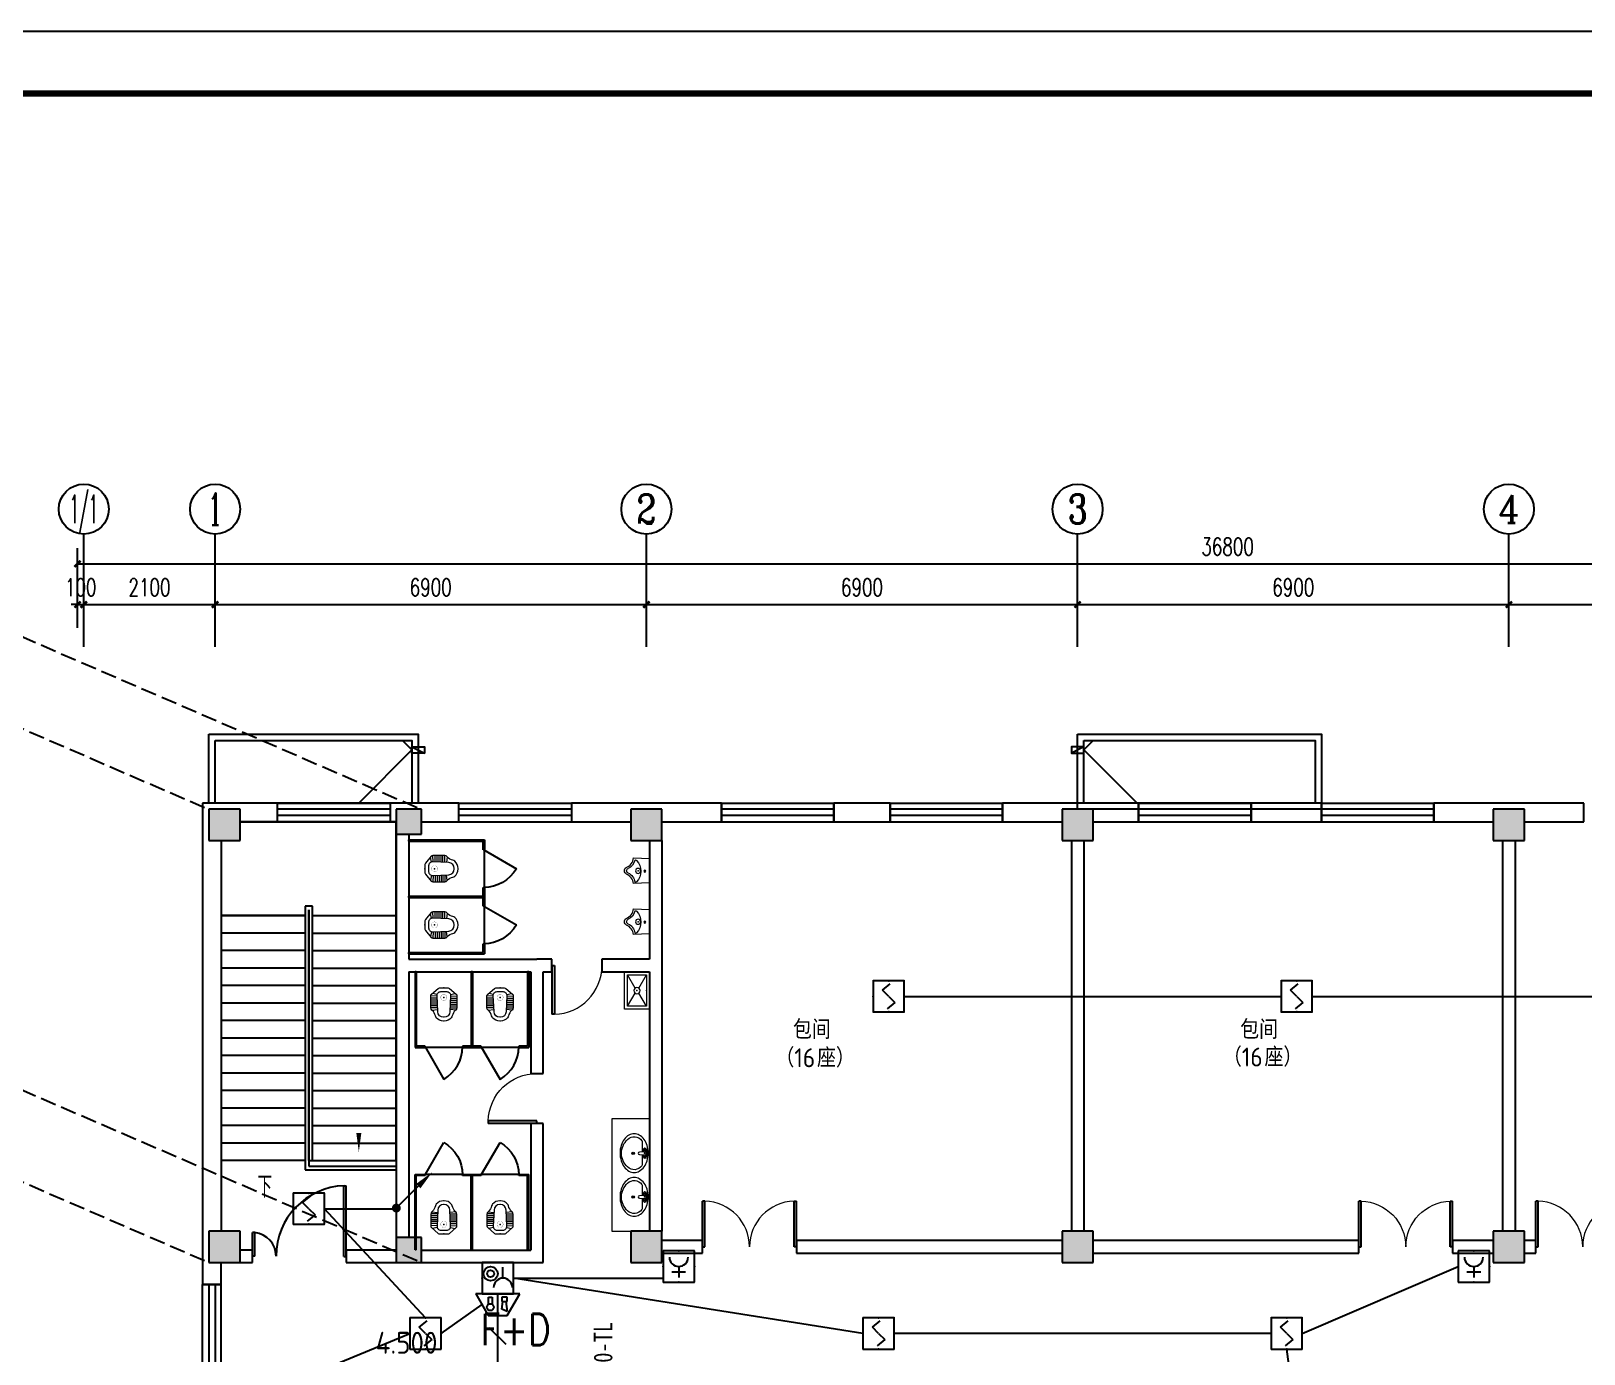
# Model space of a CAD drawing. Extents: x 2350667 to 3185789, y 309667 to 706270.
# Drawn here: x 2466428 to 2491272, y 412629 to 433790 of the extents above; entities that cross this region are included whole.
import ezdxf
from ezdxf.enums import TextEntityAlignment as Align

# ---------------------------------------------------------------- set-up
doc = ezdxf.new("R2010")
doc.units = 0
doc.header["$LTSCALE"] = 1000
doc.linetypes.add('DASH', pattern=[0.35, 0.25, -0.1])
for name, color, linetype in [('0-底图', 7, 'Continuous'), ('A-ANNO-DIMS', 3, 'Continuous'), ('A-ANNO-IDEN', 3, 'Continuous'), ('A-ANNO-TXT', 7, 'Continuous'), ('A-FLOR-STRS', 140, 'Continuous'), ('AXIS', 3, 'Continuous'), ('AXIS_TEXT', 7, 'Continuous'), ('BTTK', 7, 'Continuous'), ('COLUMN', 255, 'Continuous'), ('DIM-消防', 3, 'Continuous'), ('DOOR_FIRE', 4, 'Continuous'), ('EQUIP-消防', 3, 'Continuous'), ('LATRINE', 8, 'Continuous'), ('LWIRE', 4, 'Continuous'), ('PUB_DIM', 3, 'Continuous'), ('PUB_HATCH', 8, 'Continuous'), ('PUB_TEXT', 7, 'Continuous'), ('PUB_TITLE', 4, 'Continuous'), ('WALL', 2, 'Continuous'), ('WINDOW', 4, 'Continuous'), ('WIRE-消防', 1, 'Continuous'), ('抗震支吊架', 2, 'Continuous')]:
    doc.layers.add(name, color=color, linetype=linetype)
doc.layers.add('LVTRY', color=8, linetype='Continuous', lineweight=9)
doc.layers.add('悬挑板', color=9, linetype='Continuous', lineweight=18)
doc.styles.add('_TCH_AXIS', font='COMPLEX', dxfattribs={"bigfont": 'GBCBIG'})
doc.styles.add('_TEL_DIM', font='SIMPLEX', dxfattribs={"width": 0.8, "height": 3.5, "bigfont": 'HZTXT'})
doc.styles.add('A_DIM', font='SIMPLEX', dxfattribs={"width": 0.7, "bigfont": 'HZ'})
doc.styles.add('A_DIM_T3', font='SIMPLEX', dxfattribs={"width": 0.7, "bigfont": 'HZ'})
doc.styles.add('COMPLEX', font='COMPLEX')
doc.styles.add('HZ(TK)', font='geniso.shx', dxfattribs={"width": 0.9, "bigfont": 'hztxt.shx'})
doc.styles.add('kzcad', font='', dxfattribs={"width": 0.8})
doc.styles.get("Standard").update_dxf_attribs({"font": 'geniso.shx', "bigfont": 'hztxt.shx'})
doc.styles.get('kzcad').set_extended_font_data('SimSun')
doc.dimstyles.new('_TCH_ARCH&&100', dxfattribs={"dimtxt": 280, "dimasz": 100, "dimexe": 250, "dimexo": 300, "dimgap": 135, "dimtad": 1, "dimdec": 0, "dimzin": 0, "dimdsep": 46, "dimtxsty": 'A_DIM_T3', "dimblk": 'ARCHTICK', "dimcen": 0.09, "dimclrt": 7, "dimazin": 2, "dimtfac": 1, "dimtdec": 0, "dimtix": 1, "dimtmove": 2, "dimatfit": 3, "dimfxl": 150, "dimtolj": 1, "dimtzin": 0, "dimarcsym": 0})

# ---------------------------------------------------------------- blocks, each defined once
blk = doc.blocks.new('vhtemplate_2020年新竖式图框_A1')
at = {"layer": 'PUB_TITLE', "color": 7}
blk.add_lwpolyline([(0, 594), (841, 594), (841, 0), (0, 0)], close=True, dxfattribs=at)
at = {"layer": 'PUB_TITLE', "const_width": 1}
blk.add_lwpolyline([(25, 10), (831, 10), (831, 584), (25, 584)], close=True, dxfattribs=at)
at = {"layer": 'BTTK', "color": 4, "style": 'HZ(TK)', "width": 0.9}
for tag, p in [('合作单位', (796, 511.5)), ('建设单位', (796, 209.5)), ('工程名称', (796, 176.5)), ('子项名称', (806, 160)), ('图纸名称', (796, 141))]:
    blk.add_attdef(tag, text='', height=3.5, dxfattribs=at).set_placement(p, align=Align.MIDDLE_CENTER)
for tag, p in [('注册证书号', (808.5, 309.01)), ('注册印章号', (808.5, 301.01)), ('设计号', (806, 193)), ('图别', (789.75, 34)), ('图号', (822.25, 34)), ('版本号', (789.75, 26)), ('日期', (822.25, 26))]:
    blk.add_attdef(tag, text='', height=3.5, dxfattribs=at).set_placement(p, align=Align.MIDDLE)
blk = doc.blocks.new('$equip$00002656')
for p, q in [((-0.5, 1), (-0.5, 0)), ((0.5, 1), (-0.5, 1)), ((0.5, 0), (0.5, 1)), ((0, 0.5), (0, 0.15)), ((-0.5, 0), (0.5, 0)), ((-0.219, 0.331), (0.222, 0.331))]:
    blk.add_line(p, q)
at = {"const_width": 0.04}
blk.add_lwpolyline([(-0.5, 1), (0.5, 1), (0.5, 0), (-0.5, 0), (-0.5, 1), (0.5, 1)], dxfattribs=at)
blk.add_arc((0, 0.8), 0.3, 180, 0)
for p in [(0, 1), (-0.5, 0.5), (0.5, 0.5), (0, 0)]:
    blk.add_point(p)
at = {"color": 7, "flags": 1}
for tag, height, p in [('A', 0.00002, (0, 0)), ('B', 0.4, (0.762, 0.292))]:
    blk.add_attdef(tag, text='', height=height, dxfattribs=at).set_placement(p, align=Align.MIDDLE_CENTER)
blk = doc.blocks.new('$Equip$00002649')
for p, q in [((-0.5, 0.5), (-0.5, -0.5)), ((0.5, 0.5), (-0.5, 0.5)), ((0.5, -0.5), (0.5, 0.5)), ((-0.2, 0.2), (0.05, 0.4)), ((0, 0), (-0.2, 0.2)), ((0, 0), (0.2, -0.2)), ((0.2, -0.2), (-0.05, -0.4)), ((-0.5, -0.5), (0.5, -0.5))]:
    blk.add_line(p, q)
at = {"const_width": 0.04}
blk.add_lwpolyline([(-0.5, 0.5), (0.5, 0.5), (0.5, -0.5), (-0.5, -0.5), (-0.5, 0.5), (0.5, 0.5)], dxfattribs=at)
for p in [(0, 0.5), (-0.5, 0), (0.5, 0), (0, -0.5)]:
    blk.add_point(p)
at = {"color": 7, "flags": 1}
for tag, height, p in [('A', 0.00002, (0, 0)), ('B', 0.4, (0.762, -0.208))]:
    blk.add_attdef(tag, text='', height=height, dxfattribs=at).set_placement(p, align=Align.MIDDLE_CENTER)
blk = doc.blocks.new('$equip$00002655')
for p, q in [((-0.5, 1), (-0.5, 0)), ((0.5, 1), (-0.5, 1)), ((0.5, 0), (0.5, 1)), ((-0.169, 0.5), (-0.169, 0.15)), ((-0.5, 0), (0.5, 0))]:
    blk.add_line(p, q)
at = {"const_width": 0.02}
blk.add_lwpolyline([(-0.5, 1), (0.5, 1), (0.5, 0), (-0.5, 0), (-0.5, 1), (0.5, 1)], dxfattribs=at)
for radius in [0.226, 0.113]:
    blk.add_circle((0.227, 0.36), radius)
blk.add_arc((-0.169, 0.8), 0.3, 180, 0)
for p in [(0, 1), (-0.5, 0.5), (0.5, 0.5), (0, 0)]:
    blk.add_point(p)
at = {"color": 7, "flags": 1}
for tag, height, p in [('A', 0.00002, (0, 0)), ('B', 0.4, (0.762, 0.292))]:
    blk.add_attdef(tag, text='', height=height, dxfattribs=at).set_placement(p, align=Align.MIDDLE_CENTER)
blk = doc.blocks.new('$equip$00002679')
for p, q in [((-0.3, 0.699), (-0.703, 0)), ((-0.264, 0.249), (-0.304, 0.569)), ((-0.304, 0.569), (-0.128, 0.489)), ((0.3, 0.699), (-0.3, 0.699)), ((0.3, 0.699), (-0.3, 0.699)), ((0, 0.699), (0, 0)), ((0.703, 0), (0.3, 0.699)), ((-0.703, 0), (0.703, 0)), ((-0.304, 0.249), (-0.304, 0.113)), ((-0.128, 0.249), (-0.304, 0.249)), ((-0.304, 0.113), (-0.128, 0.113)), ((-0.128, 0.489), (-0.168, 0.249)), ((-0.128, 0.113), (-0.128, 0.249)), ((0.174, 0.11), (0.174, 0.338)), ((0.294, 0.11), (0.174, 0.11)), ((0.294, 0.338), (0.294, 0.11))]:
    blk.add_line(p, q)
at = {"const_width": 0.02}
for points in [[(-0.299, 0.699), (0.301, 0.699), (0.703, 0), (-0.702, 0), (-0.299, 0.699), (0.301, 0.699)], [(-0.3, 0.699), (0.3, 0.699), (0.703, 0), (-0.703, 0), (-0.3, 0.699), (0.3, 0.699)]]:
    blk.add_lwpolyline(points, dxfattribs=at)
blk.add_circle((0.234, 0.43), 0.111)
for p in [(0, 0.699), (-0.501, 0.349), (0, 0), (0.502, 0.349)]:
    blk.add_point(p)
at = {"color": 7, "flags": 1}
for tag, height, p in [('B', 0.4, (0.961, 0.299)), ('A', 0.00002, (0, 0))]:
    blk.add_attdef(tag, text='', height=height, dxfattribs=at).set_placement(p, align=Align.MIDDLE_CENTER)
blk = doc.blocks.new('$TelecSys$00000111')
blk.add_line((0.268, 0.268), (-0.268, -0.268))
at = {"color": 7, "style": '_TEL_DIM', "width": 0.8}
blk.add_attdef('N', text='', height=1, dxfattribs=at).set_placement((-0.212, 0.579), align=Align.MIDDLE)
blk = doc.blocks.new('$DorLib2D$00000228')
at = {"color": 0}
blk.add_line((0.5, 0), (0, 0.866), dxfattribs=at)
blk.add_arc((0.5, 0), 1, 120, 180, dxfattribs=at)
blk = doc.blocks.new('$lvtry$00000204')
at = {"color": 0}
for p, q in [((-109, -134, 0), (-210, -128, 0)), ((-107, -166, 0), (-210, -166, 0)), ((-106, -197, 0), (-210, -197, 0)), ((-104, -227, 0), (-210, -227, 0)), ((-106, -103, 0), (-182, -88, 0)), ((-109, -124, 0), (-97, -382, 0)), ((48, -60, 0), (-48, -60, 0)), ((97, -382, 0), (109, -124, 0)), ((104, -227, 0), (210, -227, 0)), ((106, -103, 0), (182, -88, 0)), ((106, -197, 0), (210, -197, 0)), ((107, -166, 0), (210, -166, 0)), ((109, -134, 0), (210, -128, 0)), ((-103, -258, 0), (-210, -258, 0)), ((-101, -289, 0), (-210, -289, 0)), ((-100, -320, 0), (-210, -320, 0)), ((-191, -354, 0), (-99, -345, 0)), ((-4, -470, 0), (4, -470, 0)), ((191, -354, 0), (99, -345, 0)), ((100, -320, 0), (210, -320, 0)), ((101, -289, 0), (210, -289, 0)), ((103, -258, 0), (210, -258, 0))]:
    blk.add_line(p, q, dxfattribs=at)
at = {"color": 0, "elevation": 0}
blk.add_lwpolyline([(184, -360, -0.046574), (191, -354, 0.248797), (210, -318), (210, -128, 0.218491), (198, -101), (90, -9, 0.179479), (67, 0), (-67, 0, 0.179479), (-90, -9), (-198, -101, 0.218491), (-210, -128), (-210, -318, 0.248797), (-191, -354, -0.046574), (-184, -360, -0.139709), (-135, -448, 0.12003), (-120, -477, 0.218108), (-4, -530), (4, -530, 0.218108), (120, -477, 0.12003), (135, -448, -0.139709)], format="xyb", close=True, dxfattribs=at)
at = {"color": 0, "const_width": 3, "elevation": 0}
blk.add_lwpolyline([(49, -153, 1), (-49, -153, 1)], format="xyb", close=True, dxfattribs=at)
at = {"color": 0}
for centre, radius, start, end in [((-48, -121, 0), 61, 90, 182.693), ((48, -121, 0), 61, 357.307, 90), ((-4, -377, 0), 92.8, 182.693, 270), ((4, -377, 0), 92.8, 270, 357.307)]:
    blk.add_arc(centre, radius, start, end, dxfattribs=at)
for p in [(0, 0), (0, -153, 0)]:
    blk.add_point(p, dxfattribs=at)
blk = doc.blocks.new('a es')
at = {"layer": 'LATRINE'}
for p, q in [((133985, -20934), (133985, -21094)), ((135195, -20934), (133985, -20934)), ((133985, -21094), (134005, -21094)), ((134005, -21094), (134005, -20954)), ((135195, -20954), (134005, -20954)), ((135195, -20954), (135195, -20934)), ((134005, -21694), (133985, -21694)), ((133985, -21694), (133985, -21854)), ((135195, -21854), (133985, -21854)), ((134005, -21834), (134005, -21694)), ((135195, -21834), (134005, -21834)), ((135195, -21854), (135195, -21834))]:
    blk.add_line(p, q, dxfattribs=at)
at = {"layer": 'WINDOW'}
blk.add_line((133985, -21694), (133985, -21094), dxfattribs=at)
at = {"layer": 'LVTRY', "yscale": -1, "rotation": 89.99999999999999}
blk.add_blockref('$lvtry$00000204', (134938, -21394, 0), dxfattribs=at)
at = {"layer": 'WINDOW', "xscale": 600, "yscale": 600, "zscale": 600, "rotation": 90}
blk.add_blockref('$DorLib2D$00000228', (133995, -21394), dxfattribs=at)
blk = doc.blocks.new('_ArchTick')
at = {"color": 0, "linetype": 'ByBlock', "const_width": 0.4}
blk.add_lwpolyline([(-0.5, -0.5), (0.5, 0.5)], dxfattribs=at)
blk = doc.blocks.new('*D790')
at = {"layer": 'A-ANNO-DIMS', "color": 0, "lineweight": -2, "transparency": 16777216}
for p, q in [((2142744, -49497), (2142744, -48873)), ((2142844, -49497), (2142844, -48873)), ((2142744, -49123), (2142644, -49123)), ((2142744, -49123), (2142844, -49123)), ((2142844, -49123), (2142944, -49123))]:
    blk.add_line(p, q, dxfattribs=at)
at = {"layer": 'Defpoints', "color": 0, "transparency": 16777216}
for p in [(2142844, -49123), (2142744, -49797), (2142844, -49797)]:
    blk.add_point(p, dxfattribs=at)
at = {"layer": 'A-ANNO-DIMS', "color": 0, "lineweight": -2, "transparency": 16777216, "xscale": 100, "yscale": 100, "zscale": 100}
blk.add_blockref('_ArchTick', (2142744, -49123), dxfattribs=at)
at = {"layer": 'A-ANNO-DIMS', "color": 0, "lineweight": -2, "transparency": 16777216, "xscale": 100, "yscale": 100, "zscale": 100, "rotation": 180}
blk.add_blockref('_ArchTick', (2142844, -49123), dxfattribs=at)
at = {"layer": 'A-ANNO-DIMS', "color": 7, "transparency": 16777216, "insert": (2142794, -48848), "char_height": 280, "attachment_point": 5, "style": 'A_DIM_T3'}
blk.add_mtext('\\A1;100', dxfattribs=at)
blk = doc.blocks.new('*D791')
at = {"layer": 'A-ANNO-DIMS', "color": 0, "lineweight": -2, "transparency": 16777216}
for p, q in [((2142844, -49497), (2142844, -48873)), ((2144944, -49497), (2144944, -48873)), ((2142844, -49123), (2144944, -49123))]:
    blk.add_line(p, q, dxfattribs=at)
at = {"layer": 'Defpoints', "color": 0, "transparency": 16777216}
for p in [(2144944, -49123), (2142844, -49797), (2144944, -49797)]:
    blk.add_point(p, dxfattribs=at)
at = {"layer": 'A-ANNO-DIMS', "color": 0, "lineweight": -2, "transparency": 16777216, "xscale": 100, "yscale": 100, "zscale": 100, "rotation": 180}
blk.add_blockref('_ArchTick', (2142844, -49123), dxfattribs=at)
at = {"layer": 'A-ANNO-DIMS', "color": 0, "lineweight": -2, "transparency": 16777216, "xscale": 100, "yscale": 100, "zscale": 100}
blk.add_blockref('_ArchTick', (2144944, -49123), dxfattribs=at)
at = {"layer": 'A-ANNO-DIMS', "color": 7, "transparency": 16777216, "insert": (2143894, -48848), "char_height": 280, "attachment_point": 5, "style": 'A_DIM_T3'}
blk.add_mtext('\\A1;2100', dxfattribs=at)
blk = doc.blocks.new('*D792')
at = {"layer": 'A-ANNO-DIMS', "color": 0, "lineweight": -2, "transparency": 16777216}
for p, q in [((2144944, -49497), (2144944, -48873)), ((2151844, -49497), (2151844, -48873)), ((2144944, -49123), (2151844, -49123))]:
    blk.add_line(p, q, dxfattribs=at)
at = {"layer": 'Defpoints', "color": 0, "transparency": 16777216}
for p in [(2151844, -49123), (2144944, -49797), (2151844, -49797)]:
    blk.add_point(p, dxfattribs=at)
at = {"layer": 'A-ANNO-DIMS', "color": 0, "lineweight": -2, "transparency": 16777216, "xscale": 100, "yscale": 100, "zscale": 100, "rotation": 180}
blk.add_blockref('_ArchTick', (2144944, -49123), dxfattribs=at)
at = {"layer": 'A-ANNO-DIMS', "color": 0, "lineweight": -2, "transparency": 16777216, "xscale": 100, "yscale": 100, "zscale": 100}
blk.add_blockref('_ArchTick', (2151844, -49123), dxfattribs=at)
at = {"layer": 'A-ANNO-DIMS', "color": 7, "transparency": 16777216, "insert": (2148394, -48848), "char_height": 280, "attachment_point": 5, "style": 'A_DIM_T3'}
blk.add_mtext('\\A1;6900', dxfattribs=at)
blk = doc.blocks.new('*D793')
at = {"layer": 'A-ANNO-DIMS', "color": 0, "lineweight": -2, "transparency": 16777216}
for p, q in [((2151844, -49497), (2151844, -48873)), ((2158744, -49497), (2158744, -48873)), ((2151844, -49123), (2158744, -49123))]:
    blk.add_line(p, q, dxfattribs=at)
at = {"layer": 'Defpoints', "color": 0, "transparency": 16777216}
for p in [(2158744, -49123), (2151844, -49797), (2158744, -49797)]:
    blk.add_point(p, dxfattribs=at)
at = {"layer": 'A-ANNO-DIMS', "color": 0, "lineweight": -2, "transparency": 16777216, "xscale": 100, "yscale": 100, "zscale": 100, "rotation": 180}
blk.add_blockref('_ArchTick', (2151844, -49123), dxfattribs=at)
at = {"layer": 'A-ANNO-DIMS', "color": 0, "lineweight": -2, "transparency": 16777216, "xscale": 100, "yscale": 100, "zscale": 100}
blk.add_blockref('_ArchTick', (2158744, -49123), dxfattribs=at)
at = {"layer": 'A-ANNO-DIMS', "color": 7, "transparency": 16777216, "insert": (2155294, -48848), "char_height": 280, "attachment_point": 5, "style": 'A_DIM_T3'}
blk.add_mtext('\\A1;6900', dxfattribs=at)
blk = doc.blocks.new('*D794')
at = {"layer": 'A-ANNO-DIMS', "color": 0, "lineweight": -2, "transparency": 16777216}
for p, q in [((2158744, -49497), (2158744, -48873)), ((2165644, -49497), (2165644, -48873)), ((2158744, -49123), (2165644, -49123))]:
    blk.add_line(p, q, dxfattribs=at)
at = {"layer": 'Defpoints', "color": 0, "transparency": 16777216}
for p in [(2165644, -49123), (2158744, -49797), (2165644, -49797)]:
    blk.add_point(p, dxfattribs=at)
at = {"layer": 'A-ANNO-DIMS', "color": 0, "lineweight": -2, "transparency": 16777216, "xscale": 100, "yscale": 100, "zscale": 100, "rotation": 180}
blk.add_blockref('_ArchTick', (2158744, -49123), dxfattribs=at)
at = {"layer": 'A-ANNO-DIMS', "color": 0, "lineweight": -2, "transparency": 16777216, "xscale": 100, "yscale": 100, "zscale": 100}
blk.add_blockref('_ArchTick', (2165644, -49123), dxfattribs=at)
at = {"layer": 'A-ANNO-DIMS', "color": 7, "transparency": 16777216, "insert": (2162194, -48848), "char_height": 280, "attachment_point": 5, "style": 'A_DIM_T3'}
blk.add_mtext('\\A1;6900', dxfattribs=at)
blk = doc.blocks.new('*D795')
at = {"layer": 'A-ANNO-DIMS', "color": 0, "lineweight": -2, "transparency": 16777216}
for p, q in [((2165644, -49497), (2165644, -48873)), ((2172544, -49497), (2172544, -48873)), ((2165644, -49123), (2172544, -49123))]:
    blk.add_line(p, q, dxfattribs=at)
at = {"layer": 'Defpoints', "color": 0, "transparency": 16777216}
for p in [(2172544, -49123), (2165644, -49797), (2172544, -49797)]:
    blk.add_point(p, dxfattribs=at)
at = {"layer": 'A-ANNO-DIMS', "color": 0, "lineweight": -2, "transparency": 16777216, "xscale": 100, "yscale": 100, "zscale": 100, "rotation": 180}
blk.add_blockref('_ArchTick', (2165644, -49123), dxfattribs=at)
at = {"layer": 'A-ANNO-DIMS', "color": 0, "lineweight": -2, "transparency": 16777216, "xscale": 100, "yscale": 100, "zscale": 100}
blk.add_blockref('_ArchTick', (2172544, -49123), dxfattribs=at)
at = {"layer": 'A-ANNO-DIMS', "color": 7, "transparency": 16777216, "insert": (2169094, -48848), "char_height": 280, "attachment_point": 5, "style": 'A_DIM_T3'}
blk.add_mtext('\\A1;6900', dxfattribs=at)
blk = doc.blocks.new('*D799')
at = {"layer": 'Defpoints', "color": 0, "transparency": 16777216}
for p in [(2179544, -48471), (2142744, -49797), (2179544, -49797)]:
    blk.add_point(p, dxfattribs=at)
at = {"layer": 'PUB_DIM', "color": 0, "lineweight": -2, "transparency": 16777216}
for p, q in [((2142744, -49497), (2142744, -48221)), ((2179544, -49497), (2179544, -48221)), ((2142744, -48471), (2179544, -48471))]:
    blk.add_line(p, q, dxfattribs=at)
at = {"layer": 'PUB_DIM', "color": 0, "lineweight": -2, "transparency": 16777216, "xscale": 100, "yscale": 100, "zscale": 100, "rotation": 180}
blk.add_blockref('_ArchTick', (2142744, -48471), dxfattribs=at)
at = {"layer": 'PUB_DIM', "color": 0, "lineweight": -2, "transparency": 16777216, "xscale": 100, "yscale": 100, "zscale": 100}
blk.add_blockref('_ArchTick', (2179544, -48471), dxfattribs=at)
at = {"layer": 'PUB_DIM', "color": 7, "transparency": 16777216, "insert": (2161144, -48196), "char_height": 280, "attachment_point": 5, "style": 'A_DIM_T3'}
blk.add_mtext('\\A1;36800', dxfattribs=at)
blk = doc.blocks.new('$DorLib2D$00000225')
at = {"color": 0}
for p, q in [((0.475, -0.001), (0.475, 0.752)), ((0.475, 0.752), (0.5, 0.752)), ((0.5, -0.001), (0.5, 0.752)), ((-0.5, 0), (-0.5, 0.252)), ((-0.475, 0.252), (-0.5, 0.252)), ((-0.475, 0), (-0.475, 0.252)), ((-0.475, 0), (-0.5, 0)), ((0.475, -0.001), (0.5, -0.001))]:
    blk.add_line(p, q, dxfattribs=at)
for centre, radius, start, end in [((0.505, -0.002), 0.755, 92.2493, 179.7238), ((-0.501, 0.003), 0.251, 359.7899, 84.0974)]:
    blk.add_arc(centre, radius, start, end, dxfattribs=at)
blk = doc.blocks.new('$DorLib2D$00000001')
for p, q in [((0.45, 0.975), (0.5, 0.975)), ((0.45, 0), (0.45, 0.975)), ((0.5, 0), (0.5, 0.975)), ((0.5, 0), (0.45, 0))]:
    blk.add_line(p, q)
at = {"lineweight": 13}
blk.add_arc((0.475, 0), 0.975, 91.4693, 180, dxfattribs=at)
blk = doc.blocks.new('$WINLIB2D$00000001')
at = {"color": 0}
for points in [[(-0.5, 0.5), (-0.5, -0.5)], [(-0.5, 0.5), (0.5, 0.5)], [(0.5, -0.5), (0.5, 0.5)], [(0.5, 0.167), (-0.5, 0.167)], [(0.5, -0.167), (-0.5, -0.167)], [(-0.5, -0.5), (0.5, -0.5)]]:
    blk.add_lwpolyline(points, dxfattribs=at)
blk = doc.blocks.new('$lvtry$00000191')
at = {"color": 0}
for p, q in [((-250, -100, 0), (-39, -219, 0)), ((39, -219, 0), (250, -100, 0)), ((-250, -400, 0), (-39, -281, 0)), ((39, -281, 0), (250, -400, 0))]:
    blk.add_line(p, q, dxfattribs=at)
at = {"color": 0, "elevation": 0}
for points in [[(300, -450), (300, -50), (-300, -50), (-300, -450)], [(250, -400), (250, -100), (-250, -100), (-250, -400)]]:
    blk.add_lwpolyline(points, close=True, dxfattribs=at)
at = {"color": 0}
blk.add_circle((0, -250, 0), 50, dxfattribs=at)
for p in [(0, -100, 0), (0, -250, 0)]:
    blk.add_point(p, dxfattribs=at)
blk = doc.blocks.new('$lvtry$00000196')
at = {"color": 0}
for points in [[(219, -385, 0.106486), (289, -308, 0.130324), (310, -225, 0.130324), (289, -143, 0.106486), (219, -66, 0.084172), (123, -18, 0.073176), (0, 0, 0.073176), (-123, -18, 0.084172), (-219, -66, 0.106486), (-289, -143, 0.130324), (-310, -225, 0.130324), (-289, -308, 0.106486), (-219, -385, 0.084172), (-123, -433, 0.073176), (0, -451, 0.073176), (123, -433, 0.084172)], [(-22, -44), (-17, -142, 1), (21, -142), (26, -44, 0.493794)]]:
    blk.add_lwpolyline(points, format="xyb", close=True, dxfattribs=at)
for points in [[(-218, -329, -0.467303), (-199, -103, -0.154885), (-179, -96), (-17, -96, -0.154885)], [(21, -96), (183, -96, -0.154885), (203, -103, -0.467303), (222, -329, -0.210278), (2, -430, -0.210278), (-218, -329, -0.467303)]]:
    blk.add_lwpolyline(points, format="xyb", dxfattribs=at)
for points in [[(-52, -25), (56, -25)], [(-52, -78), (-20, -78)], [(24, -78), (56, -78)]]:
    blk.add_lwpolyline(points, dxfattribs=at)
for centre, radius in [((-52, -52), 19.4), ((-52, -52), 12.6), ((2, -241), 19.7), ((2, -241), 14.7), ((56, -52), 19.4), ((56, -52), 12.6)]:
    blk.add_circle(centre, radius, dxfattribs=at)
for centre, start, end in [((-52, -52), 90, 270), ((56, -52), 270, 90)]:
    blk.add_arc(centre, 26.5, start, end, dxfattribs=at)
for p in [(2, -62), (2, -241)]:
    blk.add_point(p, dxfattribs=at)
blk = doc.blocks.new('$lvtry$00000226')
at = {"color": 0}
blk.add_line((-181, -234), (-181, -234), dxfattribs=at)
blk.add_lwpolyline([(53, -374, -0.307493), (205, -257), (195, 0), (-195, 0), (-205, -256, -0.265776), (-54, -366, 0.591279)], format="xyb", close=True, dxfattribs=at)
for centre, radius in [((-1, -182), 40.3), ((-6, -75), 15.8)]:
    blk.add_circle(centre, radius, dxfattribs=at)
for centre, radius, start, end in [((-161, -223), 22.7, 134.5857, 206.4573), ((-200, -412), 179, 22.2984, 83.8043), ((-5, -382), 245, 45.4143, 134.5857), ((199, -407), 174, 100.5676, 157.7034), ((153, -222), 20.3, 314.5857, 45.4143), ((1, -326), 39.6, 206.4354, 337.7034)]:
    blk.add_arc(centre, radius, start, end, dxfattribs=at)
for p in [(-6, -75), (-1, -182)]:
    blk.add_point(p, dxfattribs=at)
blk = doc.blocks.new('_AXISO')
blk.add_circle((0, 0), 0.5)
at = {"layer": 'AXIS_TEXT', "style": 'COMPLEX', "width": 1.041667}
blk.add_attdef('A', text='', height=0.56, dxfattribs=at).set_placement((-0.25, -0.28), (0.25, -0.28), align=Align.FIT)
blk = doc.blocks.new('$DorLib2D$00000002')
for p, q in [((-0.5, 0), (-0.5, 0.4875)), ((-0.475, 0.4875), (-0.5, 0.4875)), ((-0.475, 0), (-0.475, 0.4875)), ((0.475, 0), (0.475, 0.4875)), ((0.475, 0.4875), (0.5, 0.4875)), ((0.5, 0), (0.5, 0.4875)), ((-0.5, 0), (-0.475, 0)), ((0.5, 0), (0.475, 0))]:
    blk.add_line(p, q)
at = {"lineweight": 13}
for centre, start, end in [((-0.4875, 0), 0, 88.53072), ((0.4875, 0), 91.46928, 180)]:
    blk.add_arc(centre, 0.4875, start, end, dxfattribs=at)
blk = doc.blocks.new('$TelecSys$00000079')
for p, q in [((0.7, 0.7), (0, 0)), ((0.104, 0.104), (0.104, 0.104)), ((-0.104, -0.104), (-0.104, -0.104))]:
    blk.add_line(p, q)
at = {"const_width": 0.142}
blk.add_lwpolyline([(-0.071, 0, 1), (0.071, 0, 1)], format="xyb", close=True, dxfattribs=at)
blk.add_solid([(0.63, 0.77), (0.77, 0.63), (1.15, 1.15)])
at = {"width": 0.8, "flags": 9}
blk.add_attdef('A', (0, 0), '', height=0.00002, dxfattribs=at)
blk = doc.blocks.new("ghjgj'")
at = {"layer": 'PUB_HATCH'}
for points in [[(2145344.1, -52897.8), (2145344.1, -52397.8), (2144844.1, -52397.8), (2144844.1, -52897.8)], [(2148244.1, -52797.8), (2148244.1, -52397.8), (2147844.1, -52397.8), (2147844.1, -52797.8)], [(2152094.1, -52897.8), (2152094.1, -52397.8), (2151594.1, -52397.8), (2151594.1, -52897.8)], [(2158994.1, -52897.8), (2158994.1, -52397.8), (2158494.1, -52397.8), (2158494.1, -52897.8)], [(2165894.1, -52897.8), (2165894.1, -52397.8), (2165394.1, -52397.8), (2165394.1, -52897.8)], [(2145344.1, -59647.8), (2145344.1, -59147.8), (2144844.1, -59147.8), (2144844.1, -59647.8)], [(2148244.1, -59647.8), (2148244.1, -59247.8), (2147844.1, -59247.8), (2147844.1, -59647.8)], [(2152094.1, -59647.8), (2152094.1, -59147.8), (2151594.1, -59147.8), (2151594.1, -59647.8)], [(2158994.1, -59647.8), (2158994.1, -59147.8), (2158494.1, -59147.8), (2158494.1, -59647.8)], [(2165894.1, -59647.8), (2165894.1, -59147.8), (2165394.1, -59147.8), (2165394.1, -59647.8)]]:
    blk.add_hatch(color=256, dxfattribs=at).paths.add_polyline_path(points)
for p, q in [((2147944.1, -51297.8), (2148094.1, -51447.8)), ((2158994.1, -51297.8), (2158844.1, -51447.8)), ((2148094.1, -51447.8), (2147244.1, -52297.8)), ((2158844.1, -51447.8), (2159694.1, -52297.8))]:
    blk.add_line(p, q)
for points in [[(2144844.1, -51197.8), (2148194.1, -51197.8), (2148194.1, -52297.8), (2144844.1, -52297.8)], [(2144944.1, -51297.8), (2148094.1, -51297.8), (2148094.1, -52297.8), (2144944.1, -52297.8)], [(2158744.1, -51197.8), (2162644.1, -51197.8), (2162644.1, -52397.8), (2158744.1, -52397.8)], [(2158844.1, -51297.8), (2162544.1, -51297.8), (2162544.1, -52297.8), (2158844.1, -52297.8)]]:
    blk.add_lwpolyline(points, close=True)
for points in [[(2148094.1, -51397.8), (2148094.1, -51397.8), (2148294.1, -51397.8), (2148294.1, -51497.8), (2148094.1, -51497.8), (2148094.1, -51397.8), (2148294.1, -51497.8)], [(2158844.1, -51397.8), (2158844.1, -51397.8), (2158644.1, -51397.8), (2158644.1, -51497.8), (2158844.1, -51497.8), (2158844.1, -51397.8), (2158644.1, -51497.8)]]:
    blk.add_lwpolyline(points)
at = {"layer": 'A-ANNO-IDEN'}
blk.add_lwpolyline([(2145744.1, -58157.8, 0, 0, 0), (2145744.1, -53347.8, 0, 0, 0), (2147244.1, -53347.8, 0, 0, 0), (2147244.1, -57877.8, 0, 80, 0), (2147244.1, -57577.8, 0, 0, 0)], format="xyseb", dxfattribs=at)
at = {"layer": 'A-FLOR-STRS'}
for p, q in [((2147844.1, -52597.8), (2145344.1, -52597.8)), ((2147844.1, -54097.8), (2147844.1, -52597.8)), ((2145044.1, -52897.8), (2145044.1, -54097.8)), ((2145044.1, -54097.8), (2145044.1, -58017.8)), ((2146384.1, -54097.8), (2145044.1, -54097.8)), ((2145044.1, -54097.8), (2146384.1, -54097.8)), ((2146504.1, -53947.8), (2146384.1, -53947.8)), ((2146384.1, -53947.8), (2146384.1, -58167.8)), ((2146444.1, -58017.8), (2146444.1, -54007.8)), ((2146444.1, -54007.8), (2146444.1, -54007.8)), ((2146444.1, -54007.8), (2146444.1, -58107.8)), ((2146444.1, -58017.8), (2146444.1, -54097.8)), ((2146444.1, -54097.8), (2146444.1, -58017.8)), ((2146504.1, -58017.8), (2146504.1, -53947.8)), ((2146504.1, -54097.8), (2147844.1, -54097.8)), ((2146504.1, -54097.8), (2147844.1, -54097.8)), ((2147844.1, -58017.8), (2147844.1, -54097.8)), ((2146384.1, -54377.8), (2145044.1, -54377.8)), ((2146504.1, -54377.8), (2147844.1, -54377.8)), ((2146384.1, -54657.8), (2145044.1, -54657.8)), ((2146504.1, -54657.8), (2147844.1, -54657.8)), ((2146384.1, -54937.8), (2145044.1, -54937.8)), ((2146504.1, -54937.8), (2147844.1, -54937.8)), ((2146384.1, -55217.8), (2145044.1, -55217.8)), ((2146504.1, -55217.8), (2147844.1, -55217.8)), ((2146384.1, -55497.8), (2145044.1, -55497.8)), ((2146504.1, -55497.8), (2147844.1, -55497.8)), ((2146384.1, -55777.8), (2145044.1, -55777.8)), ((2146504.1, -55777.8), (2147844.1, -55777.8)), ((2146384.1, -56057.8), (2145044.1, -56057.8)), ((2146504.1, -56057.8), (2147844.1, -56057.8)), ((2146384.1, -56337.8), (2145044.1, -56337.8)), ((2146504.1, -56337.8), (2147844.1, -56337.8)), ((2146384.1, -56617.8), (2145044.1, -56617.8)), ((2146504.1, -56617.8), (2147844.1, -56617.8)), ((2146384.1, -56897.8), (2145044.1, -56897.8)), ((2146504.1, -56897.8), (2147844.1, -56897.8)), ((2146384.1, -57177.8), (2145044.1, -57177.8)), ((2146504.1, -57177.8), (2147844.1, -57177.8)), ((2146384.1, -57457.8), (2145044.1, -57457.8)), ((2146504.1, -57457.8), (2147844.1, -57457.8)), ((2146384.1, -57737.8), (2145044.1, -57737.8)), ((2146504.1, -57737.8), (2147844.1, -57737.8)), ((2146384.1, -58017.8), (2145044.1, -58017.8)), ((2146444.1, -58017.8), (2146504.1, -58017.8)), ((2146444.1, -58017.8), (2146504.1, -58017.8)), ((2146444.1, -58017.8), (2146444.1, -58017.8)), ((2146444.1, -58107.8), (2147844.1, -58107.8)), ((2146504.1, -58017.8), (2147844.1, -58017.8)), ((2147844.1, -58107.8), (2147844.1, -58167.8)), ((2146384.1, -58167.8), (2147844.1, -58167.8))]:
    blk.add_line(p, q, dxfattribs=at)
at = {"layer": 'AXIS'}
for p, q in [((2142844.1, -49797), (2142844.1, -47995)), ((2144944.1, -49797), (2144944.1, -47995)), ((2151844.1, -49797), (2151844.1, -47995)), ((2158744.1, -49797), (2158744.1, -47995)), ((2165644.1, -49797), (2165644.1, -47995))]:
    blk.add_line(p, q, dxfattribs=at)
at = {"layer": 'COLUMN'}
for p, q in [((2145344.1, -52397.8), (2144844.1, -52397.8)), ((2144844.1, -52397.8), (2144844.1, -52897.8)), ((2145344.1, -52897.8), (2145344.1, -52397.8)), ((2148244.1, -52397.8), (2147844.1, -52397.8)), ((2147844.1, -52397.8), (2147844.1, -52797.8)), ((2148244.1, -52797.8), (2148244.1, -52397.8)), ((2152094.1, -52397.8), (2151594.1, -52397.8)), ((2151594.1, -52397.8), (2151594.1, -52897.8)), ((2152094.1, -52897.8), (2152094.1, -52397.8)), ((2158994.1, -52397.8), (2158494.1, -52397.8)), ((2158494.1, -52397.8), (2158494.1, -52897.8)), ((2158994.1, -52897.8), (2158994.1, -52397.8)), ((2165894.1, -52397.8), (2165394.1, -52397.8)), ((2165394.1, -52397.8), (2165394.1, -52897.8)), ((2165894.1, -52897.8), (2165894.1, -52397.8)), ((2144844.1, -52897.8), (2145344.1, -52897.8)), ((2147844.1, -52797.8), (2148244.1, -52797.8)), ((2151594.1, -52897.8), (2152094.1, -52897.8)), ((2158494.1, -52897.8), (2158994.1, -52897.8)), ((2165394.1, -52897.8), (2165894.1, -52897.8)), ((2145344.1, -59147.8), (2144844.1, -59147.8)), ((2144844.1, -59147.8), (2144844.1, -59647.8)), ((2145344.1, -59647.8), (2145344.1, -59147.8)), ((2148244.1, -59247.8), (2147844.1, -59247.8)), ((2147844.1, -59247.8), (2147844.1, -59647.8)), ((2148244.1, -59647.8), (2148244.1, -59247.8)), ((2152094.1, -59147.8), (2151594.1, -59147.8)), ((2151594.1, -59147.8), (2151594.1, -59647.8)), ((2152094.1, -59647.8), (2152094.1, -59147.8)), ((2158994.1, -59147.8), (2158494.1, -59147.8)), ((2158494.1, -59147.8), (2158494.1, -59647.8)), ((2158994.1, -59647.8), (2158994.1, -59147.8)), ((2165894.1, -59147.8), (2165394.1, -59147.8)), ((2165394.1, -59147.8), (2165394.1, -59647.8)), ((2165894.1, -59647.8), (2165894.1, -59147.8)), ((2144844.1, -59647.8), (2145344.1, -59647.8)), ((2147844.1, -59647.8), (2148244.1, -59647.8)), ((2151594.1, -59647.8), (2152094.1, -59647.8)), ((2158494.1, -59647.8), (2158994.1, -59647.8)), ((2165394.1, -59647.8), (2165894.1, -59647.8))]:
    blk.add_line(p, q, dxfattribs=at)
at = {"layer": 'LVTRY'}
blk.add_lwpolyline([(2151894.1, -59147.8), (2151894.1, -57347.8), (2151294.1, -57347.8), (2151294.1, -59147.8)], close=True, dxfattribs=at)
at = {"layer": 'WALL'}
for p, q in [((2145944.1, -52297.8), (2144744.1, -52297.8)), ((2144744.1, -52297.8), (2144744.1, -59397.8)), ((2145944.1, -52597.8), (2145944.1, -52297.8)), ((2148044.1, -52297.8), (2147744.1, -52297.8)), ((2147744.1, -52297.8), (2147744.1, -52597.8)), ((2148844.1, -52297.8), (2148044.1, -52297.8)), ((2148844.1, -52597.8), (2148844.1, -52297.8)), ((2152019.1, -52297.8), (2150644.1, -52297.8)), ((2150644.1, -52297.8), (2150644.1, -52597.8)), ((2153044.1, -52297.8), (2152019.1, -52297.8)), ((2153044.1, -52597.8), (2153044.1, -52297.8)), ((2155744.1, -52297.8), (2154844.1, -52297.8)), ((2154844.1, -52297.8), (2154844.1, -52597.8)), ((2155744.1, -52597.8), (2155744.1, -52297.8)), ((2158744.1, -52297.8), (2157544.1, -52297.8)), ((2157544.1, -52297.8), (2157544.1, -52597.8)), ((2159719.1, -52297.8), (2158744.1, -52297.8)), ((2159719.1, -52597.8), (2159719.1, -52297.8)), ((2162644.1, -52297.8), (2161519.1, -52297.8)), ((2161519.1, -52297.8), (2161519.1, -52597.8)), ((2162644.1, -52597.8), (2162644.1, -52297.8)), ((2165644.1, -52297.8), (2164444.1, -52297.8)), ((2164444.1, -52297.8), (2164444.1, -52597.8)), ((2166844.1, -52297.8), (2165644.1, -52297.8)), ((2166844.1, -52597.8), (2166844.1, -52297.8)), ((2145344.1, -52597.8), (2145944.1, -52597.8)), ((2147744.1, -52597.8), (2147844.1, -52597.8)), ((2148244.1, -52597.8), (2148844.1, -52597.8)), ((2150644.1, -52597.8), (2151594.1, -52597.8)), ((2152094.1, -52597.8), (2153044.1, -52597.8)), ((2154844.1, -52597.8), (2155744.1, -52597.8)), ((2157544.1, -52597.8), (2158494.1, -52597.8)), ((2158994.1, -52597.8), (2159719.1, -52597.8)), ((2161519.1, -52597.8), (2162644.1, -52597.8)), ((2164444.1, -52597.8), (2165394.1, -52597.8)), ((2165894.1, -52597.8), (2166844.1, -52597.8)), ((2145044.1, -52897.8), (2145044.1, -59147.8)), ((2147844.1, -52797.8), (2147844.1, -54897.8)), ((2148044.1, -52797.8), (2148044.1, -54797.8)), ((2151894.1, -52897.8), (2151894.1, -54797.8)), ((2152094.1, -52897.8), (2152094.1, -54897.8)), ((2158644.1, -52897.8), (2158644.1, -59147.8)), ((2158844.1, -52897.8), (2158844.1, -59147.8)), ((2165544.1, -52897.8), (2165544.1, -59147.8)), ((2165744.1, -52897.8), (2165744.1, -59147.8)), ((2147844.1, -54897.8), (2147844.1, -59247.8)), ((2148044.1, -54797.8), (2150094.1, -54797.8)), ((2150333.9, -54797.8), (2150094.1, -54797.8)), ((2150333.9, -54997.8), (2150333.9, -54797.8)), ((2151894.1, -54797.8), (2151133.9, -54797.8)), ((2151133.9, -54797.8), (2151133.9, -54997.8)), ((2152094.1, -54897.8), (2152094.1, -59147.8)), ((2148044.1, -54997.8), (2148044.1, -59247.8)), ((2148044.1, -54997.8), (2149994.1, -54997.8)), ((2149994.1, -54997.8), (2149994.1, -56623.3)), ((2150194.1, -56623.3), (2150194.1, -54997.8)), ((2150194.1, -54997.8), (2150333.9, -54997.8)), ((2151133.9, -54997.8), (2151894.1, -54997.8)), ((2151894.1, -54997.8), (2151894.1, -59147.8)), ((2149994.1, -56623.3), (2150194.1, -56623.3)), ((2150194.1, -57423.3), (2149994.1, -57423.3)), ((2149994.1, -57423.3), (2149994.1, -59447.8)), ((2150194.1, -59647.8), (2150194.1, -57423.3)), ((2152744.1, -59297.8), (2152094.1, -59297.8)), ((2152744.1, -59497.8), (2152744.1, -59297.8)), ((2158494.1, -59297.8), (2154244.1, -59297.8)), ((2154244.1, -59297.8), (2154244.1, -59497.8)), ((2163244.1, -59297.8), (2158994.1, -59297.8)), ((2163244.1, -59497.8), (2163244.1, -59297.8)), ((2165394.1, -59297.8), (2164744.1, -59297.8)), ((2164744.1, -59297.8), (2164744.1, -59497.8)), ((2166074.1, -59297.8), (2165894.1, -59297.8)), ((2166074.1, -59497.8), (2166074.1, -59297.8)), ((2144744.1, -59397.8), (2144744.1, -59997.8)), ((2145544.1, -59447.8), (2145344.1, -59447.8)), ((2145544.1, -59647.8), (2145544.1, -59447.8)), ((2147844.1, -59447.8), (2147044.1, -59447.8)), ((2147044.1, -59447.8), (2147044.1, -59647.8)), ((2148244.1, -59447.8), (2149994.1, -59447.8)), ((2152094.1, -59497.8), (2152744.1, -59497.8)), ((2154244.1, -59497.8), (2158494.1, -59497.8)), ((2158994.1, -59497.8), (2163244.1, -59497.8)), ((2164744.1, -59497.8), (2165394.1, -59497.8)), ((2165894.1, -59497.8), (2166074.1, -59497.8)), ((2145044.1, -59997.8), (2145044.1, -59647.8)), ((2145344.1, -59647.8), (2145544.1, -59647.8)), ((2147044.1, -59647.8), (2147844.1, -59647.8)), ((2148244.1, -59647.8), (2150194.1, -59647.8)), ((2144744.1, -59997.8), (2145044.1, -59997.8))]:
    blk.add_line(p, q, dxfattribs=at)
at = {"layer": '悬挑板', "lineweight": 18}
for points in [[(2144844.1, -52297.8), (2144844.1, -51197.8), (2148194.1, -51197.8), (2148194.1, -52297.8)], [(2144944.1, -52297.8), (2144944.1, -51297.8), (2148094.1, -51297.8), (2148094.1, -52297.8)], [(2158744.1, -52297.8), (2158744.1, -51197.8), (2162644.1, -51197.8), (2162644.1, -52297.8)], [(2158844.1, -52297.8), (2158844.1, -51297.8), (2162544.1, -51297.8), (2162544.1, -52297.8)], [(2158844.1, -52297.8), (2158844.1, -51297.8), (2162544.1, -51297.8), (2162544.1, -52297.8)]]:
    blk.add_lwpolyline(points, dxfattribs=at)
blk.add_lwpolyline([(2162644.1, -52297.8), (2158744.1, -52297.8), (2158744.1, -51197.8), (2162644.1, -51197.8)], close=True, dxfattribs=at)
at = {"xscale": -1}
for p in [(2283239.4, -31954.2), (2283239.4, -32854.2)]:
    blk.add_blockref('a es', p, dxfattribs=at)
at = {"rotation": 90.00000000000001}
for p in [(2127210, -190193.1), (2128110, -190193.1)]:
    blk.add_blockref('a es', p, dxfattribs=at)
at = {"xscale": -1, "rotation": 90}
for p in [(2127210, 75747.6), (2128110, 75747.6)]:
    blk.add_blockref('a es', p, dxfattribs=at)
at = {"layer": 'AXIS'}
ref = blk.add_blockref('_AXISO', (2142844.1, -47595), dxfattribs=dict(at, xscale=800, yscale=800, zscale=800))
ref.add_attrib('A', '1/1', dxfattribs={"layer": 'AXIS_TEXT', "height": 452.55, "style": '_TCH_AXIS', "width": 0.456522}).set_placement((2142617.8, -47821.3), (2143070.3, -47821.3), align=Align.FIT)
ref = blk.add_blockref('_AXISO', (2144944.1, -47595), dxfattribs=dict(at, xscale=800, yscale=800, zscale=800))
ref.add_attrib('A', '1', dxfattribs={"layer": 'AXIS_TEXT', "height": 514.7, "style": '_TCH_AXIS'}).set_placement((2144833.8, -47852.4), (2145054.4, -47852.4), align=Align.FIT)
ref = blk.add_blockref('_AXISO', (2151844.1, -47595), dxfattribs=dict(at, xscale=800, yscale=800, zscale=800))
ref.add_attrib('A', '2', dxfattribs={"layer": 'AXIS_TEXT', "height": 465.9, "style": '_TCH_AXIS'}).set_placement((2151688.7, -47828), (2151999.4, -47828), align=Align.FIT)
ref = blk.add_blockref('_AXISO', (2158744.1, -47595), dxfattribs=dict(at, xscale=800, yscale=800, zscale=800))
ref.add_attrib('A', '3', dxfattribs={"layer": 'AXIS_TEXT', "height": 465.9, "style": '_TCH_AXIS'}).set_placement((2158588.7, -47828), (2158899.4, -47828), align=Align.FIT)
ref = blk.add_blockref('_AXISO', (2165644.1, -47595), dxfattribs=dict(at, xscale=800, yscale=800, zscale=800))
ref.add_attrib('A', '4', dxfattribs={"layer": 'AXIS_TEXT', "height": 445.4, "style": '_TCH_AXIS'}).set_placement((2165474.4, -47817.8), (2165813.8, -47817.8), align=Align.FIT)
at = {"layer": 'DOOR_FIRE', "xscale": -1500, "yscale": -1500, "zscale": 200, "rotation": 180}
blk.add_blockref('$DorLib2D$00000225', (2146294.1, -59547.8), dxfattribs=at)
at = {"layer": 'LVTRY', "yscale": -1, "rotation": 90.00000000000006}
for name, p in [('$lvtry$00000226', (2151894.1, -53381.8)), ('$lvtry$00000226', (2151894.1, -54195.5)), ('$lvtry$00000191', (2151944.1, -55297.8))]:
    blk.add_blockref(name, p, dxfattribs=at)
at = {"layer": 'LVTRY', "rotation": 270}
for p in [(2151874.1, -57897.8), (2151874.1, -58597.8)]:
    blk.add_blockref('$lvtry$00000196', p, dxfattribs=at)
at = {"layer": 'WINDOW'}
for name, p, xscale, yscale, zscale, rotation in [('$WINLIB2D$00000001', (2146844.1, -52447.8), -1800, 300, -1800, 180), ('$WINLIB2D$00000001', (2149744.1, -52447.8), -1800, 300, -1800, 180), ('$WINLIB2D$00000001', (2153944.1, -52447.8), -1800, -300, -1800, 180), ('$WINLIB2D$00000001', (2156644.1, -52447.8), -1800, -300, -1800, 180), ('$WINLIB2D$00000001', (2160619.1, -52447.8), -1800, -300, -1800, 180), ('$WINLIB2D$00000001', (2163544.1, -52447.8), -1800, -300, -1800, 180), ('$DorLib2D$00000001', (2150094.1, -57023.3), -800, 800, -800, 90), ('$WINLIB2D$00000001', (2144894.1, -60897.8), -1800, -300, -1800, 270)]:
    blk.add_blockref(name, p, dxfattribs=dict(at, xscale=xscale, yscale=yscale, zscale=zscale, rotation=rotation))
for name, p, xscale, yscale, zscale in [('$DorLib2D$00000001', (2150733.9, -54897.8), -800, -800, -800), ('$DorLib2D$00000002', (2153494.1, -59397.8), 1500, 1500, 1500), ('$DorLib2D$00000002', (2163994.1, -59397.8), -1500, 1500, -1500), ('$DorLib2D$00000002', (2166824.1, -59397.8), 1500, 1500, 1500)]:
    blk.add_blockref(name, p, dxfattribs=dict(at, xscale=xscale, yscale=yscale, zscale=zscale))
at = {"layer": 'A-ANNO-TXT', "color": 7, "style": 'A_DIM', "width": 0.7}
blk.add_text('下', height=350, dxfattribs=at).set_placement((2145622.5, -58612.8))
at = {"layer": 'A-ANNO-TXT', "color": 7}
blk.add_text('4.500', height=350, dxfattribs=at).set_placement((2147513.2, -61106.5))
at = {"layer": 'PUB_TEXT'}
for s, height, p in [('包间', 302.47, (2154189.6, -56072.3)), ('包间', 302.47, (2161344.5, -56072.3)), ('（', 302.5, (2153909.4, -56523.9)), ('16', 302.47, (2154211.9, -56523.9)), ('座）', 302.47, (2154574.9, -56523.9)), ('（', 302.5, (2161068.7, -56511.9)), ('16', 302.47, (2161371.2, -56511.9)), ('座）', 302.47, (2161734.1, -56511.9))]:
    blk.add_text(s, height=height, dxfattribs=at).set_placement(p)
at = {"layer": 'A-ANNO-DIMS'}
for p1, p2, picture, middle in [((2142744.1, -49797), (2142844.1, -49797), '*D790', (2142794.1, -48848.5)), ((2142844.1, -49797), (2144944.1, -49797), '*D791', (2143894.1, -48848.5)), ((2144944.1, -49797), (2151844.1, -49797), '*D792', (2148394.1, -48848.5)), ((2151844.1, -49797), (2158744.1, -49797), '*D793', (2155294.1, -48848.5)), ((2158744.1, -49797), (2165644.1, -49797), '*D794', (2162194.1, -48848.5)), ((2165644.1, -49797), (2172544.1, -49797), '*D795', (2169094.1, -48848.5))]:
    dim = blk.add_aligned_dim(p1=p1, p2=p2, distance=673.6, dimstyle='_TCH_ARCH&&100', dxfattribs=at)
    dim.commit()
    dim.dimension.update_dxf_attribs({"geometry": picture, "text_midpoint": middle})
at = {"layer": 'PUB_DIM'}
dim = blk.add_aligned_dim(p1=(2142744.1, -49797), p2=(2179544.1, -49797), distance=1326.5, dimstyle='_TCH_ARCH&&100', dxfattribs=at)
dim.commit()
dim.dimension.update_dxf_attribs({"geometry": '*D799', "text_midpoint": (2161144.1, -48195.5)})

msp = doc.modelspace()

# ---------------------------------------------------------------- linework, layer by layer
at = {"layer": '0-底图', "linetype": 'DASH'}
for p, q in [((2455801, 427162), (2469272, 421342)), ((2459201, 427162), (2472672, 421342)), ((2455801, 419912), (2469272, 414092)), ((2459201, 419912), (2472672, 414092))]:
    msp.add_line(p, q, dxfattribs=at)
at = {"layer": 'WIRE-消防'}
for p, q in [((2480399, 418349, 4200), (2486427, 418349, 4200)), ((2486927, 418349, 4200), (2493211, 418349, 4200)), ((2472738, 413207, 4200), (2471122, 414952, 4200)), ((2471122, 414952, 4200), (2472306, 414952, 4200)), ((2486767, 412957, 4200), (2489260, 414027)), ((2479738, 412957, 4200), (2474144, 413842)), ((2474144, 413842), (2476540, 413842)), ((2472988, 412957, 4200), (2473643, 413417)), ((2473894, 413592), (2473894, 413592)), ((2473894, 412424), (2473894, 413242)), ((2470135, 411987), (2472488, 412957, 4200)), ((2486267, 412957, 4200), (2480238, 412957, 4200)), ((2487045, 408879, 4200), (2486517, 412707, 4200))]:
    msp.add_line(p, q, dxfattribs=at)

# ---------------------------------------------------------------- block references
at = {"layer": '0-底图', "xscale": 100, "yscale": 100, "zscale": 100}
msp.add_blockref('vhtemplate_2020年新竖式图框_A1', (2446845, 374390), dxfattribs=at)
at = {"layer": '0-底图'}
msp.add_blockref("ghjgj'", (324428, 473739), dxfattribs=at)
at = {"layer": 'DIM-消防'}
ref = msp.add_blockref('$TelecSys$00000111', (2473894, 412911), dxfattribs=dict(at, xscale=500.0000000000001, yscale=500.0000000000001, zscale=500.0000000000001, rotation=270.0056094169148))
ref.add_attrib('N', 'F+D', dxfattribs={"layer": '0', "color": 7, "height": 500, "style": '_TEL_DIM', "width": 0.8}).set_placement((2474183, 413018), align=Align.MIDDLE)
at = {"layer": 'EQUIP-消防', "xscale": 500, "yscale": 500, "zscale": 500}
for name, p in [('$Equip$00002649', (2480149, 418349, 4200)), ('$Equip$00002649', (2486677, 418349, 4200)), ('$Equip$00002649', (2470872, 414952, 4200)), ('$equip$00002656', (2476790, 413777)), ('$equip$00002656', (2489510, 413777)), ('$Equip$00002649', (2472738, 412957, 4200)), ('$Equip$00002649', (2479988, 412957, 4200)), ('$Equip$00002649', (2486517, 412957, 4200))]:
    msp.add_blockref(name, p, dxfattribs=at)
at = {"layer": 'EQUIP-消防', "xscale": 500, "yscale": 500, "zscale": 500, "rotation": 180}
for name, p in [('$equip$00002655', (2473894, 414092)), ('$equip$00002679', (2473894, 413592))]:
    msp.add_blockref(name, p, dxfattribs=at)
at = {"layer": 'LWIRE', "xscale": 500, "yscale": 500, "zscale": 500}
msp.add_blockref('$TelecSys$00000079', (2472272, 414962), dxfattribs=at)

# ---------------------------------------------------------------- texts
at = {"layer": '抗震支吊架', "color": 2, "style": 'kzcad', "width": 0.8}
msp.add_text('KZQ-200-TL', height=300, rotation=89.8854, dxfattribs=at).set_placement((2475728, 412324), align=Align.CENTER)

doc.saveas('drawing.dxf')
